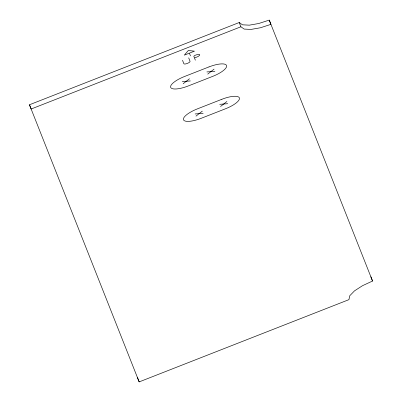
<?xml version="1.0" encoding="UTF-8"?>
<svg xmlns="http://www.w3.org/2000/svg" width="402" height="402" viewBox="0 0 402 402"><rect width="100%" height="100%" fill="white"/><g stroke="black" fill="none" stroke-linecap="round" stroke-linejoin="round"><path stroke-width="0.6" d="M183.141 83.762L189.498 78.752M207.718 74.129L214.075 69.114M195.965 116.153L202.322 111.143M220.542 106.515L226.899 101.505M372.543 281.038L362.529 285.681L354.524 290.847L349.75 295.751L348.936 299.651L139.162 381.9L29.457 104.766L239.23 22.517L242.496 24.813L249.351 25.16L258.742 23.507L269.25 20.1L372.543 281.038L370.875 276.782M269.25 20.1L270.918 24.361L260.416 27.768L251.019 29.421L244.165 29.075L240.898 26.778L31.125 109.027L29.457 104.766M189.03 53.29L184.327 55.134L188.337 50.501L194.452 51.165L189.387 53.149L190.478 55.898M194.839 57.843L196.678 57.119A3.703 1.121 -21.4 0 0 199.714 54.727A3.703 1.121 -21.4 0 0 195.854 55.039L195.332 55.245A1.799 0.543 -21.4 0 0 193.854 56.406L195.367 60.22M206.859 71.948L214.939 71.295M182.277 81.586L190.362 80.933M219.683 104.334L227.763 103.686M195.101 113.972L203.186 113.324M188.689 57.848L190.045 61.28A3.322 1.005 -21.4 0 1 187.327 63.426A3.322 1.005 -21.4 0 1 183.865 63.707L182.503 60.275M239.23 22.517L240.898 26.778M137.494 377.639L139.162 381.9M209.03 66.898L184.448 76.536A16.799 5.08 -21.4 0 0 170.679 87.39A16.799 5.08 -21.4 0 0 188.191 85.983L212.769 76.345A16.799 5.08 -21.4 0 0 226.542 65.491A16.799 5.08 -21.4 0 0 209.03 66.898M221.854 99.289L197.271 108.922A16.799 5.08 -21.4 0 0 183.503 119.781A16.799 5.08 -21.4 0 0 201.015 118.369L225.592 108.736A16.799 5.08 -21.4 0 0 239.366 97.877A16.799 5.08 -21.4 0 0 221.854 99.289"/></g></svg>
